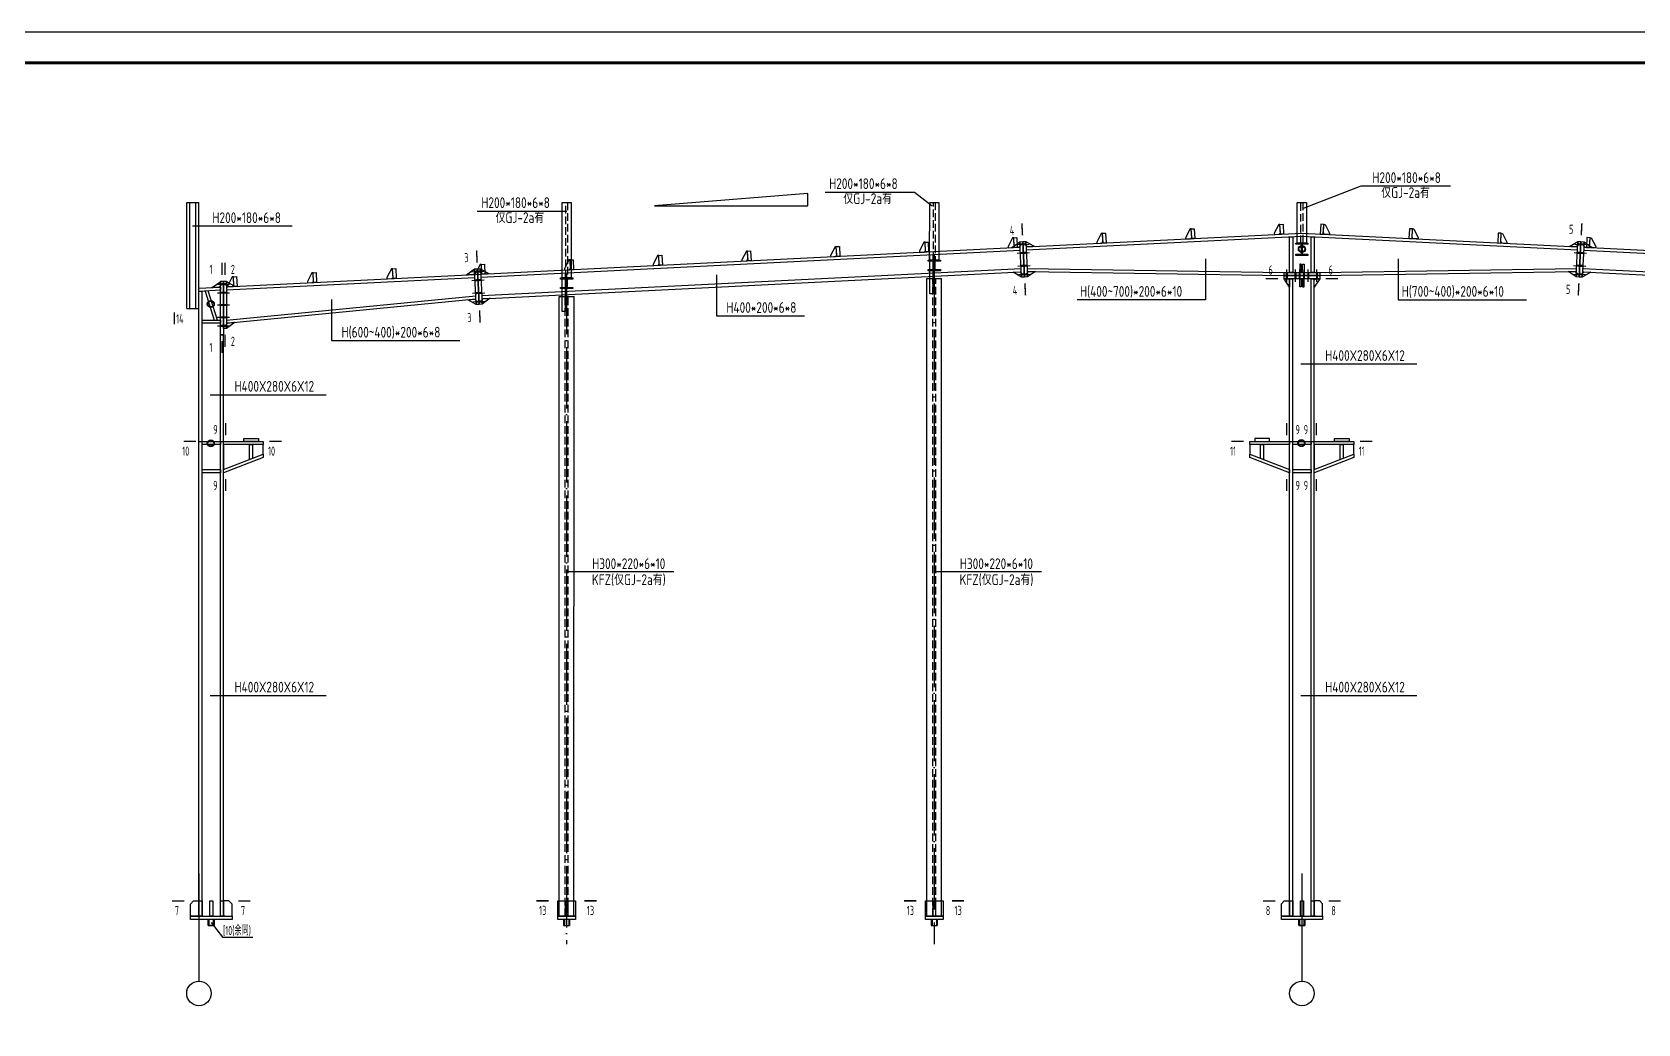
# Model space of a CAD drawing. Extents: x 8844666 to 9156203, y 1662182 to 2655606.
# Drawn here: x 8907569 to 8959981, y 1689208 to 1721582 of the extents above; entities that cross this region are included whole.
import ezdxf

# ---------------------------------------------------------------- set-up
doc = ezdxf.new("R2010")
doc.units = 0
doc.header["$LTSCALE"] = 1000
doc.header["$MEASUREMENT"] = 0
doc.linetypes.add('DASH', pattern=[0.35, 0.25, -0.1])
doc.linetypes.add('DOTE', pattern=[2.42, 2, -0.2, 0.02, -0.2])
for name, color, linetype in [('10', 7, 'CONTINUOUS'), ('114', 2, 'CONTINUOUS'), ('116', 1, 'CONTINUOUS'), ('12', 142, 'CONTINUOUS'), ('14', 142, 'CONTINUOUS'), ('DOTE', 8, 'DOTE'), ('PUB_DIM', 3, 'CONTINUOUS'), ('PUB_TITLE', 4, 'CONTINUOUS'), ('字符串标注', 6, 'CONTINUOUS'), ('层10', 7, 'CONTINUOUS'), ('层116', 1, 'CONTINUOUS'), ('柱子', 142, 'CONTINUOUS'), ('标注文字', 3, 'CONTINUOUS')]:
    doc.layers.add(name, color=color, linetype=linetype)
doc.styles.add('TSSD_REIN', font='atssdeng.shx', dxfattribs={"width": 0.7, "bigfont": 'atssdchn.shx'})

msp = doc.modelspace()

# ---------------------------------------------------------------- linework, layer by layer
at = {"layer": '10', "color": 6, "elevation": -193.1}
msp.add_lwpolyline([(8927888.5, 1715909), (8932888.5, 1715909), (8932888.5, 1716309)], close=True, dxfattribs=at)
at = {"layer": '10', "const_width": 45}
for points in [[(8924031.4, 1693225.7), (8924431.4, 1693225.7)], [(8925990.7, 1693225.7), (8925590.7, 1693225.7)], [(8936031.4, 1693225.7), (8936431.4, 1693225.7)], [(8937990.7, 1693225.7), (8937590.7, 1693225.7)]]:
    msp.add_lwpolyline(points, dxfattribs=at)
at = {"layer": '114'}
for p, q in [((8939710.4, 1714644.7), (8940109.9, 1714664.6)), ((8957919.2, 1714664.6), (8958318.7, 1714644.7)), ((8939724.4, 1714365), (8940123.9, 1714385)), ((8939745.4, 1713945.5), (8940144.9, 1713965.5)), ((8957884.2, 1713965.7), (8958283.7, 1713945.8)), ((8957905.2, 1714385), (8958304.7, 1714365)), ((8913614.6, 1713354.8), (8914014.6, 1713354.8)), ((8921910.2, 1713754.7), (8922309.7, 1713774.6)), ((8921924.2, 1713475), (8922323.7, 1713495)), ((8939759.4, 1713665.9), (8940158.9, 1713685.9)), ((8948524.6, 1713432.3), (8948524.6, 1713832.3)), ((8948804.6, 1713432.3), (8948804.6, 1713832.3)), ((8948944.6, 1713432.3), (8948944.6, 1713832.3)), ((8949084.6, 1713432.3), (8949084.6, 1713832.3)), ((8949224.6, 1713432.3), (8949224.6, 1713832.3)), ((8949504.6, 1713432.3), (8949504.6, 1713832.3)), ((8957870.2, 1713685.9), (8958269.7, 1713665.9)), ((8913614.6, 1713074.6), (8914014.6, 1713074.6)), ((8921945.1, 1713055.6), (8922344.6, 1713075.6)), ((8913614.6, 1712674.6), (8914014.6, 1712674.6)), ((8921959.1, 1712775.9), (8922358.6, 1712795.8)), ((8913614.6, 1712274.3), (8914014.6, 1712274.3)), ((8913614.6, 1711993.8), (8914014.6, 1711993.8))]:
    msp.add_line(p, q, dxfattribs=at)
at = {"layer": '114', "color": 1, "const_width": 70}
for points in [[(8939810.3, 1714649.7), (8940010.1, 1714659.6)], [(8939824.3, 1714370), (8940024, 1714380)], [(8958005.1, 1714380), (8958204.8, 1714370)], [(8958019.1, 1714659.6), (8958218.8, 1714649.6)], [(8939845.3, 1713950.5), (8940045, 1713960.5)], [(8957984.1, 1713960.7), (8958183.9, 1713950.7)], [(8913714.6, 1713354.8), (8913914.6, 1713354.8)], [(8922010.1, 1713759.6), (8922209.8, 1713769.6)], [(8922024.1, 1713480), (8922223.8, 1713490)], [(8939859.3, 1713670.9), (8940059, 1713680.9)], [(8948524.6, 1713532.3), (8948524.6, 1713732.3)], [(8948804.6, 1713532.3), (8948804.6, 1713732.3)], [(8948944.6, 1713532.3), (8948944.6, 1713732.3)], [(8949084.6, 1713532.3), (8949084.6, 1713732.3)], [(8949224.6, 1713532.3), (8949224.6, 1713732.3)], [(8949504.6, 1713532.3), (8949504.6, 1713732.3)], [(8957970.1, 1713680.9), (8958169.9, 1713670.9)], [(8913714.6, 1713074.6), (8913914.6, 1713074.6)], [(8922045, 1713060.6), (8922244.8, 1713070.6)], [(8913714.6, 1712674.6), (8913914.6, 1712674.6)], [(8913714.6, 1712274.3), (8913914.6, 1712274.3)], [(8922059, 1712780.9), (8922258.8, 1712790.9)], [(8913714.6, 1711993.8), (8913914.6, 1711993.8)]]:
    msp.add_lwpolyline(points, dxfattribs=at)
at = {"layer": '116'}
for points in [[(8924914.6, 1692619.8), (8924914.6, 1692419.8)], [(8924914.6, 1692419.8), (8925114.6, 1692419.8)], [(8924944.6, 1692619.8), (8924944.6, 1692419.8)], [(8925084.6, 1692619.8), (8925084.6, 1692419.8)], [(8925114.6, 1692619.8), (8925114.6, 1692419.8)], [(8936914.6, 1692619.8), (8936914.6, 1692419.8)], [(8936914.6, 1692419.8), (8937114.6, 1692419.8)], [(8936944.6, 1692619.8), (8936944.6, 1692419.8)], [(8937084.6, 1692619.8), (8937084.6, 1692419.8)], [(8937114.6, 1692619.8), (8937114.6, 1692419.8)]]:
    msp.add_lwpolyline(points, dxfattribs=at)
at = {"layer": '12'}
for points in [[(8942320.9, 1714725.1), (8942322.9, 1714685.2), (8942482.7, 1714693.2), (8942520.7, 1714735.1), (8942506.7, 1715014.8), (8942466.7, 1715012.8), (8942320.9, 1714725.1)], [(8942506.7, 1715014.8), (8942606.6, 1715019.8)], [(8942522.7, 1714695.2), (8942506.7, 1715014.8)], [(8942606.6, 1715019.8), (8942622.5, 1714700.2)], [(8945217.3, 1714869.9), (8945219.3, 1714830), (8945379.1, 1714838), (8945417.1, 1714879.9), (8945403.1, 1715159.6), (8945363.1, 1715157.6), (8945217.3, 1714869.9)], [(8945403.1, 1715159.6), (8945502.9, 1715164.6)], [(8945419.1, 1714840), (8945403.1, 1715159.6)], [(8945502.9, 1715164.6), (8945518.9, 1714845)], [(8948113.7, 1715014.8), (8948115.7, 1714974.8), (8948275.5, 1714982.8), (8948313.4, 1715024.7), (8948299.5, 1715304.4), (8948259.5, 1715302.4), (8948113.7, 1715014.8)], [(8948299.5, 1715304.4), (8948399.3, 1715309.4)], [(8948315.4, 1714984.8), (8948299.5, 1715304.4)], [(8948415.3, 1714989.8), (8948315.4, 1714984.8)], [(8948399.3, 1715309.4), (8948415.3, 1714989.8)], [(8949629.8, 1715309.4), (8949613.8, 1714989.8)], [(8949613.8, 1714989.8), (8949713.7, 1714984.8)], [(8949729.7, 1715304.4), (8949629.8, 1715309.4)], [(8949713.7, 1714984.8), (8949729.7, 1715304.4)], [(8949915.4, 1715014.8), (8949913.4, 1714974.8), (8949753.6, 1714982.8), (8949715.7, 1715024.7), (8949729.7, 1715304.4), (8949769.6, 1715302.4), (8949915.4, 1715014.8)], [(8952526.2, 1715164.6), (8952510.2, 1714845)], [(8952626, 1715159.6), (8952526.2, 1715164.6)], [(8952610.1, 1714840), (8952626, 1715159.6)], [(8952811.8, 1714869.9), (8952809.8, 1714830), (8952650, 1714838), (8952612.1, 1714879.9), (8952626, 1715159.6), (8952666, 1715157.6), (8952811.8, 1714869.9)], [(8955422.6, 1715019.8), (8955406.6, 1714700.1)], [(8955522.4, 1715014.8), (8955422.6, 1715019.8)], [(8955506.4, 1714695.2), (8955522.4, 1715014.8)], [(8955708.2, 1714725.1), (8955706.2, 1714685.2), (8955546.4, 1714693.2), (8955508.4, 1714735.1), (8955522.4, 1715014.8), (8955562.4, 1715012.8), (8955708.2, 1714725.1)], [(8930735.4, 1714145.8), (8930737.4, 1714105.9), (8930897.2, 1714113.9), (8930935.1, 1714155.8), (8930921.2, 1714435.5), (8930881.2, 1714433.5), (8930735.4, 1714145.8)], [(8930921.2, 1714435.5), (8931021, 1714440.5)], [(8930937.1, 1714115.9), (8930921.2, 1714435.5)], [(8931021, 1714440.5), (8931037, 1714120.9)], [(8933631.8, 1714290.7), (8933633.8, 1714250.7), (8933793.6, 1714258.7), (8933831.5, 1714300.7), (8933817.5, 1714580.3), (8933777.6, 1714578.3), (8933631.8, 1714290.7)], [(8933817.5, 1714580.3), (8933917.4, 1714585.3)], [(8933833.5, 1714260.7), (8933817.5, 1714580.3)], [(8933917.4, 1714585.3), (8933933.4, 1714265.7)], [(8936528.2, 1714435.5), (8936530.2, 1714395.5), (8936690, 1714403.5), (8936727.9, 1714445.5), (8936713.9, 1714725.1), (8936674, 1714723.1), (8936528.2, 1714435.5)], [(8936713.9, 1714725.1), (8936813.8, 1714730.1)], [(8936729.9, 1714405.5), (8936713.9, 1714725.1)], [(8936829.8, 1714410.5), (8936729.9, 1714405.5)], [(8936813.8, 1714730.1), (8936829.8, 1714410.5)], [(8939424.5, 1714580.3), (8939426.5, 1714540.4), (8939586.3, 1714548.3), (8939624.3, 1714590.3), (8939610.3, 1714869.9), (8939570.4, 1714867.9), (8939424.5, 1714580.3)], [(8939610.3, 1714869.9), (8939710.2, 1714874.9)], [(8939626.3, 1714550.3), (8939610.3, 1714869.9)], [(8939726.2, 1714555.3), (8939626.3, 1714550.3)], [(8939710.2, 1714874.9), (8939726.2, 1714555.3)], [(8942622.5, 1714700.2), (8942522.7, 1714695.2)], [(8945518.9, 1714845), (8945419.1, 1714840)], [(8952510.2, 1714845), (8952610.1, 1714840)], [(8955406.6, 1714700.1), (8955506.4, 1714695.2)], [(8958318.9, 1714874.9), (8958303, 1714555.3)], [(8958303, 1714555.3), (8958402.8, 1714550.3)], [(8958418.8, 1714869.9), (8958318.9, 1714874.9)], [(8958402.8, 1714550.3), (8958418.8, 1714869.9)], [(8958604.6, 1714580.3), (8958602.6, 1714540.4), (8958442.8, 1714548.3), (8958404.8, 1714590.3), (8958418.8, 1714869.9), (8958458.8, 1714867.9), (8958604.6, 1714580.3)], [(8922046.3, 1713711.4), (8922048.2, 1713671.4), (8922208.1, 1713679.4), (8922246, 1713721.4), (8922232, 1714001), (8922192.1, 1713999), (8922046.3, 1713711.4)], [(8922232, 1714001), (8922331.9, 1714006)], [(8922248, 1713681.4), (8922232, 1714001)], [(8922331.9, 1714006), (8922347.9, 1713686.4)], [(8924942.6, 1713856.2), (8924944.6, 1713816.3), (8925104.4, 1713824.2), (8925142.4, 1713866.2), (8925128.4, 1714145.8), (8925088.5, 1714143.8), (8924942.6, 1713856.2)], [(8925128.4, 1714145.8), (8925228.3, 1714150.8)], [(8925144.4, 1713826.2), (8925128.4, 1714145.8)], [(8925228.3, 1714150.8), (8925244.3, 1713831.2)], [(8927839, 1714001), (8927841, 1713961.1), (8928000.8, 1713969.1), (8928038.8, 1714011), (8928024.8, 1714290.7), (8927984.8, 1714288.7), (8927839, 1714001)], [(8928024.8, 1714290.7), (8928124.7, 1714295.7)], [(8928040.8, 1713971.1), (8928024.8, 1714290.7)], [(8928140.6, 1713976.1), (8928040.8, 1713971.1)], [(8928124.7, 1714295.7), (8928140.6, 1713976.1)], [(8931037, 1714120.9), (8930937.1, 1714115.9)], [(8933933.4, 1714265.7), (8933833.5, 1714260.7)], [(8913956.4, 1713306.9), (8913958.4, 1713266.9), (8914118.2, 1713274.9), (8914156.1, 1713316.9), (8914142.1, 1713596.5), (8914102.2, 1713594.5), (8913956.4, 1713306.9)], [(8914142.1, 1713596.5), (8914242, 1713601.5)], [(8914158.1, 1713276.9), (8914142.1, 1713596.5)], [(8914242, 1713601.5), (8914258, 1713281.9)], [(8916553.1, 1713436.7), (8916555.1, 1713396.8), (8916714.9, 1713404.8), (8916752.9, 1713446.7), (8916738.9, 1713726.4), (8916698.9, 1713724.4), (8916553.1, 1713436.7)], [(8916738.9, 1713726.4), (8916838.8, 1713731.4)], [(8916754.9, 1713406.8), (8916738.9, 1713726.4)], [(8916854.7, 1713411.8), (8916754.9, 1713406.8)], [(8916838.8, 1713731.4), (8916854.7, 1713411.8)], [(8919149.9, 1713566.6), (8919151.9, 1713526.6), (8919311.7, 1713534.6), (8919349.6, 1713576.6), (8919335.6, 1713856.2), (8919295.7, 1713854.2), (8919149.9, 1713566.6)], [(8919335.6, 1713856.2), (8919435.5, 1713861.2)], [(8919351.6, 1713536.6), (8919335.6, 1713856.2)], [(8919451.5, 1713541.6), (8919351.6, 1713536.6)], [(8919435.5, 1713861.2), (8919451.5, 1713541.6)], [(8922347.9, 1713686.4), (8922248, 1713681.4)], [(8925244.3, 1713831.2), (8925144.4, 1713826.2)], [(8914258, 1713281.9), (8914158.1, 1713276.9)]]:
    msp.add_lwpolyline(points, dxfattribs=at)
at = {"layer": '14'}
for p, q in [((8924728.6, 1692719.8), (8924728.6, 1693219.8)), ((8924728.6, 1693219.8), (8924964.6, 1693219.8)), ((8924964.6, 1693219.8), (8924964.6, 1692719.8)), ((8925064.6, 1692719.8), (8925064.6, 1693219.8)), ((8925064.6, 1693219.8), (8925300.6, 1693219.8)), ((8925300.6, 1693219.8), (8925300.6, 1692719.8)), ((8936728.6, 1692719.8), (8936728.6, 1693219.8)), ((8936728.6, 1693219.8), (8936964.6, 1693219.8)), ((8936964.6, 1693219.8), (8936964.6, 1692719.8)), ((8937064.6, 1692719.8), (8937064.6, 1693219.8)), ((8937064.6, 1693219.8), (8937300.6, 1693219.8)), ((8937300.6, 1693219.8), (8937300.6, 1692719.8)), ((8924728.6, 1692619.8), (8924728.6, 1692719.8)), ((8924964.6, 1692719.8), (8924728.6, 1692719.8)), ((8924728.6, 1692719.8), (8925300.6, 1692719.8)), ((8925300.6, 1692619.8), (8924728.6, 1692619.8)), ((8925300.6, 1692719.8), (8925064.6, 1692719.8)), ((8925300.6, 1692719.8), (8925300.6, 1692619.8)), ((8936728.6, 1692619.8), (8936728.6, 1692719.8)), ((8936964.6, 1692719.8), (8936728.6, 1692719.8)), ((8936728.6, 1692719.8), (8937300.6, 1692719.8)), ((8937300.6, 1692619.8), (8936728.6, 1692619.8)), ((8937300.6, 1692719.8), (8937064.6, 1692719.8)), ((8937300.6, 1692719.8), (8937300.6, 1692619.8))]:
    msp.add_line(p, q, dxfattribs=at)
for points in [[(8939545.1, 1714546.3), (8939805.8, 1714739.5)], [(8939774.9, 1714557.8), (8939545.1, 1714546.3)], [(8939812.8, 1714599.7), (8939774.9, 1714557.8)], [(8939805.8, 1714739.5), (8939905.7, 1714744.5)], [(8939863.7, 1713581), (8939805.8, 1714739.5)], [(8939805.8, 1714739.5), (8939812.8, 1714599.7)], [(8939905.7, 1714744.5), (8940005.6, 1714749.5)], [(8939905.7, 1714744.5), (8939963.6, 1713586)], [(8939963.6, 1713586), (8939905.7, 1714744.5)], [(8940005.6, 1714749.5), (8940063.5, 1713591)], [(8940012.6, 1714609.7), (8940005.6, 1714749.5)], [(8940005.6, 1714749.5), (8940284.2, 1714583.2)], [(8940054.5, 1714571.8), (8940012.6, 1714609.7)], [(8940284.2, 1714583.2), (8940054.5, 1714571.8)], [(8948614.6, 1714899.6), (8948714.6, 1714904.6)], [(8948614.6, 1713732.3), (8948614.6, 1714899.6)], [(8948714.6, 1714904.6), (8948714.6, 1713732.3)], [(8949314.6, 1713732.3), (8949314.6, 1714904.6)], [(8949314.6, 1714904.6), (8949414.6, 1714899.6)], [(8949414.6, 1714899.6), (8949414.6, 1713732.3)], [(8957744.9, 1714583.2), (8958023.5, 1714749.5)], [(8957974.6, 1714571.7), (8957744.9, 1714583.2)], [(8957965.5, 1713589), (8958023.5, 1714749.5)], [(8958016.6, 1714609.7), (8957974.6, 1714571.7)], [(8958023.5, 1714749.5), (8958016.6, 1714609.7)], [(8958023.5, 1714749.5), (8958123.4, 1714744.5)], [(8958123.4, 1714744.5), (8958065.4, 1713584)], [(8958065.4, 1713584), (8958123.4, 1714744.5)], [(8958123.4, 1714744.5), (8958223.3, 1714739.5)], [(8958223.3, 1714739.5), (8958165.3, 1713579)], [(8958216.3, 1714599.7), (8958223.3, 1714739.5)], [(8958254.3, 1714557.8), (8958216.3, 1714599.7)], [(8958223.3, 1714739.5), (8958484, 1714546.3)], [(8958484, 1714546.3), (8958254.3, 1714557.8)], [(8948994.6, 1714002.3), (8948944.6, 1714002.3)], [(8948944.6, 1714002.3), (8948944.6, 1713732.3)], [(8948994.6, 1713732.3), (8948994.6, 1714002.3)], [(8949034.6, 1713732.3), (8949034.6, 1714002.3)], [(8949034.6, 1714002.3), (8949084.6, 1714002.3)], [(8949084.6, 1714002.3), (8949084.6, 1713732.3)], [(8913434.9, 1713240.8), (8913714.6, 1713434.8)], [(8913714.6, 1711703.8), (8913714.6, 1713451)], [(8913714.6, 1713451), (8913814.6, 1713451)], [(8913714.6, 1713434.8), (8913714.6, 1713294.8)], [(8913814.6, 1713451), (8913814.6, 1711703.8)], [(8913814.6, 1711903.8), (8913814.6, 1713451)], [(8913814.6, 1713451), (8913914.6, 1713451)], [(8913914.6, 1713451), (8913914.6, 1711903.8)], [(8913914.6, 1713304.8), (8913914.6, 1713444.8)], [(8913914.6, 1713444.8), (8914194.2, 1713278.7)], [(8921744.9, 1713656.3), (8922005.6, 1713849.5)], [(8921974.6, 1713667.8), (8921744.9, 1713656.3)], [(8922012.6, 1713709.7), (8921974.6, 1713667.8)], [(8922005.6, 1713849.5), (8922105.4, 1713854.5)], [(8922063.5, 1712691), (8922005.6, 1713849.5)], [(8922005.6, 1713849.5), (8922012.6, 1713709.7)], [(8922105.4, 1713854.5), (8922205.3, 1713859.5)], [(8922105.4, 1713854.5), (8922163.4, 1712696)], [(8922163.4, 1712696), (8922105.4, 1713854.5)], [(8922205.3, 1713859.5), (8922263.3, 1712701)], [(8922212.3, 1713719.7), (8922205.3, 1713859.5)], [(8922205.3, 1713859.5), (8922484, 1713693.2)], [(8922254.3, 1713681.7), (8922212.3, 1713719.7)], [(8922484, 1713693.2), (8922254.3, 1713681.7)], [(8939585.1, 1713747.3), (8939814.8, 1713758.8)], [(8939863.7, 1713581), (8939585.1, 1713747.3)], [(8939814.8, 1713758.8), (8939856.8, 1713720.8)], [(8939856.8, 1713720.8), (8939863.7, 1713581)], [(8939963.6, 1713586), (8939863.7, 1713581)], [(8940063.5, 1713591), (8939963.6, 1713586)], [(8940056.5, 1713730.8), (8940094.5, 1713770.1)], [(8940063.5, 1713591), (8940056.5, 1713730.8)], [(8940324.5, 1713766.3), (8940063.5, 1713591)], [(8940094.5, 1713770.1), (8940324.5, 1713766.3)], [(8948434.6, 1713732.3), (8949594.6, 1713732.3)], [(8948434.6, 1713632.3), (8948434.6, 1713732.3)], [(8949594.6, 1713632.3), (8948434.6, 1713632.3)], [(8948434.6, 1713632.3), (8949594.6, 1713632.3)], [(8948434.6, 1713532.3), (8948434.6, 1713632.3)], [(8949594.6, 1713532.3), (8948434.6, 1713532.3)], [(8948614.6, 1713252.3), (8948434.6, 1713532.3)], [(8948434.6, 1713532.3), (8948574.6, 1713532.3)], [(8948574.6, 1713532.3), (8948614.6, 1713492.3)], [(8948714.6, 1713732.3), (8948614.6, 1713732.3)], [(8948614.6, 1713492.3), (8948614.6, 1713252.3)], [(8948944.6, 1713732.3), (8948994.6, 1713732.3)], [(8948944.6, 1713262.3), (8948944.6, 1713532.3)], [(8948944.6, 1713532.3), (8948994.6, 1713532.3)], [(8948994.6, 1713532.3), (8948994.6, 1713262.3)], [(8949084.6, 1713732.3), (8949034.6, 1713732.3)], [(8949034.6, 1713532.3), (8949034.6, 1713262.3)], [(8949084.6, 1713532.3), (8949034.6, 1713532.3)], [(8949084.6, 1713262.3), (8949084.6, 1713532.3)], [(8949414.6, 1713732.3), (8949314.6, 1713732.3)], [(8949594.6, 1713532.3), (8949414.6, 1713252.3)], [(8949414.6, 1713492.3), (8949454.6, 1713532.3)], [(8949414.6, 1713252.3), (8949414.6, 1713492.3)], [(8949454.6, 1713532.3), (8949594.6, 1713532.3)], [(8949594.6, 1713732.3), (8949594.6, 1713632.3)], [(8949594.6, 1713632.3), (8949594.6, 1713532.3)], [(8957704.6, 1713766.3), (8957934.6, 1713770.1)], [(8957965.6, 1713591), (8957704.6, 1713766.3)], [(8957934.6, 1713770.1), (8957972.6, 1713730.8)], [(8958065.4, 1713584), (8957965.5, 1713589)], [(8957972.6, 1713730.8), (8957965.6, 1713591)], [(8958165.3, 1713579), (8958065.4, 1713584)], [(8958444, 1713747.3), (8958165.4, 1713581)], [(8958165.4, 1713581), (8958172.4, 1713720.8)], [(8958172.4, 1713720.8), (8958214.3, 1713758.8)], [(8958214.3, 1713758.8), (8958444, 1713747.3)], [(8913014.6, 1713219.8), (8913714.6, 1713254.8)], [(8913014.6, 1713119.6), (8913014.6, 1713219.8)], [(8913714.6, 1713154.6), (8913014.6, 1713119.6)], [(8913314.3, 1713134.6), (8913214.4, 1713129.6)], [(8913214.4, 1713129.6), (8913514.6, 1712184)], [(8913614.6, 1712184), (8913314.3, 1713134.6)], [(8913674.6, 1713252.8), (8913434.9, 1713240.8)], [(8913714.6, 1713294.8), (8913674.6, 1713252.8)], [(8913714.6, 1713254.8), (8913714.6, 1713154.6)], [(8913954.5, 1713266.8), (8913914.6, 1713304.8)], [(8914194.2, 1713278.7), (8913954.5, 1713266.8)], [(8921785.8, 1712844.8), (8922014.7, 1712866.9)], [(8922063.5, 1712691), (8921785.8, 1712844.8)], [(8922014.7, 1712866.9), (8922056.5, 1712830.8)], [(8922056.5, 1712830.8), (8922063.5, 1712691)], [(8922256.3, 1712840.8), (8922294.2, 1712882.7)], [(8922263.3, 1712701), (8922256.3, 1712840.8)], [(8922523.9, 1712894.2), (8922263.3, 1712701)], [(8922294.2, 1712882.7), (8922523.9, 1712894.2)], [(8948994.6, 1713262.3), (8948944.6, 1713262.3)], [(8949034.6, 1713262.3), (8949084.6, 1713262.3)], [(8922163.4, 1712696), (8922063.5, 1712691)], [(8922263.3, 1712701), (8922163.4, 1712696)], [(8913114.6, 1712184), (8913714.6, 1712184)], [(8913114.6, 1712084), (8913114.6, 1712184)], [(8913714.6, 1712084), (8913114.6, 1712084)], [(8913514.6, 1712184), (8913614.6, 1712184)], [(8913714.6, 1712184), (8913714.6, 1712084)], [(8913914.6, 1711903.8), (8913814.6, 1711903.8)], [(8914193.3, 1712110.7), (8913914.6, 1711903.8)], [(8913914.6, 1712043.8), (8913954.4, 1712087.6)], [(8913914.6, 1711903.8), (8913914.6, 1712043.8)], [(8913954.4, 1712087.6), (8914193.3, 1712110.7)], [(8913814.6, 1711703.8), (8913714.6, 1711703.8)], [(8913114.6, 1708219.8), (8913714.6, 1708219.8)], [(8913114.6, 1708119.8), (8913114.6, 1708219.8)], [(8913714.6, 1708119.8), (8913114.6, 1708119.8)], [(8913714.6, 1708219.8), (8913714.6, 1708119.8)], [(8913814.6, 1708219.8), (8915114.6, 1708219.8)], [(8913814.6, 1708119.8), (8913814.6, 1708219.8)], [(8915114.6, 1708119.8), (8913814.6, 1708119.8)], [(8913814.6, 1708119.8), (8913814.6, 1707299.8)], [(8915114.6, 1708119.8), (8913814.6, 1708119.8)], [(8914474.6, 1708319.8), (8914954.6, 1708319.8)], [(8914474.6, 1708219.8), (8914474.6, 1708319.8)], [(8914954.6, 1708219.8), (8914474.6, 1708219.8)], [(8914664.6, 1707626.7), (8914664.6, 1708119.8)], [(8914664.6, 1708119.8), (8914764.6, 1708119.8)], [(8914764.6, 1708119.8), (8914764.6, 1707665.1)], [(8914954.6, 1708319.8), (8914954.6, 1708219.8)], [(8915114.6, 1708219.8), (8915114.6, 1708119.8)], [(8915114.6, 1707799.8), (8915114.6, 1708119.8)], [(8947314.6, 1708219.8), (8948614.6, 1708219.8)], [(8947314.6, 1708119.8), (8947314.6, 1708219.8)], [(8948614.6, 1708119.8), (8947314.6, 1708119.8)], [(8947314.6, 1708119.8), (8947314.6, 1707799.8)], [(8948614.6, 1708119.8), (8947314.6, 1708119.8)], [(8947954.6, 1708319.8), (8947474.6, 1708319.8)], [(8947474.6, 1708319.8), (8947474.6, 1708219.8)], [(8947474.6, 1708219.8), (8947954.6, 1708219.8)], [(8947664.6, 1707665.1), (8947664.6, 1708119.8)], [(8947664.6, 1708119.8), (8947764.6, 1708119.8)], [(8947764.6, 1708119.8), (8947764.6, 1707626.7)], [(8947954.6, 1708219.8), (8947954.6, 1708319.8)], [(8948614.6, 1708219.8), (8948614.6, 1708119.8)], [(8948614.6, 1707299.8), (8948614.6, 1708119.8)], [(8948714.6, 1708219.8), (8949314.6, 1708219.8)], [(8948714.6, 1708119.8), (8948714.6, 1708219.8)], [(8949314.6, 1708119.8), (8948714.6, 1708119.8)], [(8949314.6, 1708219.8), (8949314.6, 1708119.8)], [(8949414.6, 1708219.8), (8950714.6, 1708219.8)], [(8949414.6, 1708119.8), (8949414.6, 1708219.8)], [(8950714.6, 1708119.8), (8949414.6, 1708119.8)], [(8949414.6, 1708119.8), (8949414.6, 1707299.8)], [(8950714.6, 1708119.8), (8949414.6, 1708119.8)], [(8950074.6, 1708319.8), (8950554.6, 1708319.8)], [(8950074.6, 1708219.8), (8950074.6, 1708319.8)], [(8950554.6, 1708219.8), (8950074.6, 1708219.8)], [(8950264.6, 1707626.7), (8950264.6, 1708119.8)], [(8950264.6, 1708119.8), (8950364.6, 1708119.8)], [(8950364.6, 1708119.8), (8950364.6, 1707665.1)], [(8950554.6, 1708319.8), (8950554.6, 1708219.8)], [(8950714.6, 1708219.8), (8950714.6, 1708119.8)], [(8950714.6, 1707799.8), (8950714.6, 1708119.8)], [(8913814.6, 1707299.8), (8915114.6, 1707799.8)], [(8913814.6, 1707299.8), (8915114.6, 1707799.8)], [(8915114.6, 1707699.8), (8913814.6, 1707199.8)], [(8914764.6, 1707665.1), (8914664.6, 1707626.7)], [(8915114.6, 1707799.8), (8915114.6, 1707699.8)], [(8947314.6, 1707799.8), (8948614.6, 1707299.8)], [(8947314.6, 1707799.8), (8948614.6, 1707299.8)], [(8947314.6, 1707699.8), (8947314.6, 1707799.8)], [(8948614.6, 1707199.8), (8947314.6, 1707699.8)], [(8947764.6, 1707626.7), (8947664.6, 1707665.1)], [(8949414.6, 1707299.8), (8950714.6, 1707799.8)], [(8949414.6, 1707299.8), (8950714.6, 1707799.8)], [(8950714.6, 1707699.8), (8949414.6, 1707199.8)], [(8950364.6, 1707665.1), (8950264.6, 1707626.7)], [(8950714.6, 1707799.8), (8950714.6, 1707699.8)], [(8913114.6, 1707299.8), (8913714.6, 1707299.8)], [(8913114.6, 1707199.8), (8913114.6, 1707299.8)], [(8913714.6, 1707199.8), (8913114.6, 1707199.8)], [(8913714.6, 1707299.8), (8913714.6, 1707199.8)], [(8913814.6, 1707199.8), (8913814.6, 1707299.8)], [(8948614.6, 1707299.8), (8948614.6, 1707199.8)], [(8948714.6, 1707299.8), (8949314.6, 1707299.8)], [(8948714.6, 1707199.8), (8948714.6, 1707299.8)], [(8949314.6, 1707199.8), (8948714.6, 1707199.8)], [(8949314.6, 1707299.8), (8949314.6, 1707199.8)], [(8949414.6, 1707199.8), (8949414.6, 1707299.8)], [(8912734.6, 1693119.8), (8912834.6, 1693219.8)], [(8912734.6, 1692719.8), (8912734.6, 1693119.8)], [(8912834.6, 1693219.8), (8913014.6, 1693219.8)], [(8913014.6, 1693219.8), (8913014.6, 1692759.8)], [(8913014.6, 1692719.8), (8913014.6, 1693219.8)], [(8913014.6, 1693219.8), (8913114.6, 1693219.8)], [(8913114.6, 1693219.8), (8913114.6, 1692719.8)], [(8913364.6, 1692719.8), (8913364.6, 1693219.8)], [(8913364.6, 1693219.8), (8913464.6, 1693219.8)], [(8913464.6, 1693219.8), (8913464.6, 1692719.8)], [(8913714.6, 1692719.8), (8913714.6, 1693219.8)], [(8913714.6, 1693219.8), (8913814.6, 1693219.8)], [(8913814.6, 1693219.8), (8913814.6, 1692759.8)], [(8913994.6, 1693219.8), (8913814.6, 1693219.8)], [(8913814.6, 1693219.8), (8913814.6, 1692719.8)], [(8914094.6, 1693119.8), (8913994.6, 1693219.8)], [(8914094.6, 1692719.8), (8914094.6, 1693119.8)], [(8948344.6, 1693129.8), (8948434.6, 1693219.8)], [(8948344.6, 1692719.8), (8948344.6, 1693129.8)], [(8948434.6, 1693219.8), (8948614.6, 1693219.8)], [(8948614.6, 1693219.8), (8948614.6, 1692759.8)], [(8948614.6, 1692719.8), (8948614.6, 1693219.8)], [(8948614.6, 1693219.8), (8948714.6, 1693219.8)], [(8948714.6, 1693219.8), (8948714.6, 1692719.8)], [(8948964.6, 1692719.8), (8948964.6, 1693219.8)], [(8948964.6, 1693219.8), (8949064.6, 1693219.8)], [(8949064.6, 1693219.8), (8949064.6, 1692719.8)], [(8949314.6, 1692719.8), (8949314.6, 1693219.8)], [(8949314.6, 1693219.8), (8949414.6, 1693219.8)], [(8949414.6, 1693219.8), (8949414.6, 1692759.8)], [(8949594.6, 1693219.8), (8949414.6, 1693219.8)], [(8949414.6, 1693219.8), (8949414.6, 1692719.8)], [(8949684.6, 1693129.8), (8949594.6, 1693219.8)], [(8949684.6, 1692719.8), (8949684.6, 1693129.8)], [(8912734.6, 1692619.8), (8912734.6, 1692719.8)], [(8912734.6, 1692719.8), (8914094.6, 1692719.8)], [(8912974.6, 1692719.8), (8912734.6, 1692719.8)], [(8914094.6, 1692619.8), (8912734.6, 1692619.8)], [(8913014.6, 1692759.8), (8912974.6, 1692719.8)], [(8913114.6, 1692719.8), (8913014.6, 1692719.8)], [(8913464.6, 1692719.8), (8913364.6, 1692719.8)], [(8913814.6, 1692719.8), (8913714.6, 1692719.8)], [(8913814.6, 1692759.8), (8913854.6, 1692719.8)], [(8913854.6, 1692719.8), (8914094.6, 1692719.8)], [(8914094.6, 1692719.8), (8914094.6, 1692619.8)], [(8948344.6, 1692619.8), (8948344.6, 1692719.8)], [(8948344.6, 1692719.8), (8949684.6, 1692719.8)], [(8948574.6, 1692719.8), (8948344.6, 1692719.8)], [(8949684.6, 1692619.8), (8948344.6, 1692619.8)], [(8948614.6, 1692759.8), (8948574.6, 1692719.8)], [(8948714.6, 1692719.8), (8948614.6, 1692719.8)], [(8949064.6, 1692719.8), (8948964.6, 1692719.8)], [(8949414.6, 1692719.8), (8949314.6, 1692719.8)], [(8949414.6, 1692759.8), (8949454.6, 1692719.8)], [(8949454.6, 1692719.8), (8949684.6, 1692719.8)], [(8949684.6, 1692719.8), (8949684.6, 1692619.8)]]:
    msp.add_lwpolyline(points, dxfattribs=at)
for centre, radius in [((8949013.9, 1714499.2), 114), ((8949013.9, 1714499.2), 94), ((8913401.9, 1712707.5), 114), ((8913401.9, 1712707.5), 94), ((8913401.9, 1708160.6), 114), ((8913401.9, 1708160.6), 94), ((8948999.4, 1708165.4), 114), ((8948999.4, 1708165.4), 94)]:
    msp.add_circle(centre, radius, dxfattribs=at)
at = {"layer": 'DOTE'}
for points in [[(8937014.9, 1714299.4), (8937014.6, 1691813.6)], [(8925014.9, 1713719.3), (8925014.6, 1691814.8)]]:
    msp.add_lwpolyline(points, dxfattribs=at)
at = {"layer": 'PUB_DIM'}
for p, q in [((8913014.6, 1694119.8), (8913014.6, 1690602.4)), ((8949014.6, 1694119.8), (8949014.6, 1690602.4))]:
    msp.add_line(p, q, dxfattribs=at)
for centre in [(8913014.6, 1690202.4), (8949014.6, 1690202.4)]:
    msp.add_circle(centre, 400, dxfattribs=at)
at = {"layer": 'PUB_TITLE'}
msp.add_lwpolyline([(8903902.8, 1662181.8), (9009002.8, 1662181.8), (9009002.8, 1721581.8), (8903902.8, 1721581.8)], close=True, dxfattribs=at)
at = {"layer": 'PUB_TITLE', "const_width": 100}
msp.add_lwpolyline([(8906402.8, 1663181.8), (9008002.8, 1663181.8), (9008002.8, 1720581.8), (8906402.8, 1720581.8)], close=True, dxfattribs=at)
at = {"layer": '字符串标注'}
for p, q in [((8913417.9, 1692518.2), (8913781.9, 1692034.6)), ((8913781.9, 1692034.6), (8914773.8, 1692034.6))]:
    msp.add_line(p, q, dxfattribs=at)
at = {"layer": '层10', "const_width": 45}
for points in [[(8939875.7, 1715343.8), (8939895.7, 1714944.3)], [(8958153.4, 1715343.8), (8958133.4, 1714944.3)], [(8922075.5, 1714453.8), (8922095.5, 1714054.3)], [(8913764.6, 1714051), (8913764.6, 1713651)], [(8913864.6, 1714051), (8913864.6, 1713651)], [(8939993.6, 1712986.7), (8939973.6, 1713386.2)], [(8947834.6, 1713532.3), (8948234.6, 1713532.3)], [(8950194.6, 1713532.3), (8949794.6, 1713532.3)], [(8958035.4, 1712984.7), (8958055.4, 1713384.2)], [(8912214.6, 1712039.8), (8912214.6, 1712439.8)], [(8912214.6, 1712039.8), (8912214.6, 1712439.8)], [(8922193.3, 1712096.7), (8922173.4, 1712496.2)], [(8913764.6, 1711103.8), (8913764.6, 1711503.8)], [(8913864.6, 1711303.8), (8913864.6, 1711703.8)], [(8913889.1, 1708819.8), (8913889.1, 1708419.8)], [(8948515.6, 1708819.8), (8948515.6, 1708419.8)], [(8949483.7, 1708819.8), (8949483.7, 1708419.8)], [(8912514.6, 1708219.8), (8912914.6, 1708219.8)], [(8915714.6, 1708219.8), (8915314.6, 1708219.8)], [(8946714.6, 1708219.8), (8947114.6, 1708219.8)], [(8951314.6, 1708219.8), (8950914.6, 1708219.8)], [(8913889.1, 1706599.8), (8913889.1, 1706999.8)], [(8948515.6, 1706599.8), (8948515.6, 1706999.8)], [(8949483.7, 1706599.8), (8949483.7, 1706999.8)], [(8912134.6, 1693219.8), (8912534.6, 1693219.8)], [(8914694.6, 1693219.8), (8914294.6, 1693219.8)], [(8947744.6, 1693219.8), (8948144.6, 1693219.8)], [(8950284.6, 1693219.8), (8949884.6, 1693219.8)]]:
    msp.add_lwpolyline(points, dxfattribs=at)
at = {"layer": '层116', "const_width": 45}
for points in [[(8913314.6, 1692619.8), (8913314.6, 1692419.8)], [(8913314.6, 1692419.8), (8913514.6, 1692419.8)], [(8913344.6, 1692619.8), (8913344.6, 1692419.8)], [(8913484.6, 1692619.8), (8913484.6, 1692419.8)], [(8913514.6, 1692619.8), (8913514.6, 1692419.8)], [(8948914.6, 1692619.8), (8948914.6, 1692419.8)], [(8948914.6, 1692419.8), (8949114.6, 1692419.8)], [(8948944.6, 1692619.8), (8948944.6, 1692419.8)], [(8949084.6, 1692619.8), (8949084.6, 1692419.8)], [(8949114.6, 1692619.8), (8949114.6, 1692419.8)]]:
    msp.add_lwpolyline(points, dxfattribs=at)
at = {"layer": '柱子'}
for p, q in [((8936774.6, 1692719.8, -200), (8936776.2, 1713538.4, -200)), ((8936776.2, 1713538.4, -200), (8937256.2, 1713538.4, -200)), ((8937254.6, 1692719.8, -200), (8937256.2, 1713538.4, -200)), ((8924774.6, 1692719.8, -200), (8924776.2, 1712957.1, -200)), ((8924776.2, 1712957.1, -200), (8925256.2, 1712957.1, -200)), ((8925254.6, 1692719.8, -200), (8925256.2, 1712957.1, -200))]:
    msp.add_line(p, q, dxfattribs=at)
at = {"layer": '柱子', "linetype": 'DASH'}
for p, q in [((8936964.6, 1692719.8, -200), (8936966.2, 1713538.4, -200)), ((8937064.6, 1692719.8, -200), (8937066.2, 1713538.4, -200)), ((8924964.6, 1692719.8, -200), (8924966.2, 1712957.1, -200)), ((8925064.6, 1692719.8, -200), (8925066.2, 1712957.1, -200))]:
    msp.add_line(p, q, dxfattribs=at)
at = {"layer": '柱子'}
for points in [[(8912614.6, 1712555.7), (8912614.6, 1716019.8)], [(8912614.6, 1716019.8), (8912714.6, 1716019.8)], [(8912614.6, 1716019.8), (8913014.6, 1716019.8)], [(8912714.6, 1712555.7), (8912714.6, 1716019.8)], [(8912914.6, 1712555.7), (8912914.6, 1716019.8)], [(8912914.6, 1716019.8), (8913014.6, 1716019.8)], [(8913014.6, 1712555.7), (8913014.6, 1716019.8)], [(8925165.2, 1716019.8), (8925164.9, 1713560.4), (8924864.9, 1713560.4), (8924865.2, 1716019.8), (8925165.2, 1716019.8), (8925165.2, 1716019.8), (8925165.2, 1716019.8)], [(8937165.2, 1716019.8), (8937164.9, 1714141.7), (8936864.9, 1714141.7), (8936865.2, 1716019.8), (8937165.2, 1716019.8), (8937165.2, 1716019.8), (8937165.2, 1716019.8)], [(8949162.7, 1714838.2), (8949162.5, 1714694.6), (8948862.5, 1714694.6), (8948862.7, 1716019.8), (8949162.7, 1716019.8), (8949162.7, 1714838.2), (8949162.7, 1714838.2)], [(8940014.6, 1714569.8), (8949014.6, 1715019.8)], [(8949014.6, 1715019.8), (8958014.6, 1714569.8)], [(8922214.3, 1713679.7), (8939814.8, 1714559.8)], [(8922219.3, 1713579.9), (8939819.8, 1714459.9)], [(8940019.6, 1714469.9), (8949014.5, 1714919.6)], [(8949014.5, 1714919.6), (8958009.6, 1714469.9)], [(8958209.3, 1714459.9), (8975809.8, 1713579.9)], [(8958214.3, 1714559.8), (8975814.8, 1713679.7)], [(8913914.6, 1713264.8), (8922014.6, 1713669.8)], [(8913914.6, 1713164.6), (8922019.6, 1713569.9)], [(8922249.3, 1712980.6), (8939849.8, 1713860.6)], [(8922254.3, 1712880.7), (8939854.8, 1713760.8)], [(8940049.5, 1713870.8), (8948434.6, 1713732.3)], [(8940054.5, 1713770.8), (8948434.6, 1713632.3)], [(8948614.6, 1708219.8), (8948614.6, 1713532.3)], [(8948614.6, 1713532.3), (8948714.6, 1713532.3)], [(8948714.6, 1708219.8), (8948714.6, 1713532.3)], [(8949314.6, 1708219.8), (8949314.6, 1713532.3)], [(8949314.6, 1713532.3), (8949414.6, 1713532.3)], [(8949414.6, 1708219.8), (8949414.6, 1713532.3)], [(8949594.6, 1713732.3), (8957979.6, 1713870.8)], [(8949594.6, 1713632.2), (8957974.6, 1713770.8)], [(8958174.4, 1713760.8), (8975774.9, 1712880.7)], [(8958179.4, 1713860.6), (8975779.9, 1712980.6)], [(8913014.6, 1713119.6), (8913114.6, 1713124.6)], [(8913014.6, 1708219.8), (8913014.6, 1713119.6)], [(8913114.6, 1708219.8), (8913114.6, 1713124.6)], [(8913914.6, 1712184.3), (8922049.5, 1712970.7)], [(8913914.6, 1712083.8), (8922054.5, 1712870.8)], [(8912614.6, 1712555.7), (8913014.6, 1712555.7)], [(8913714.6, 1708219.8), (8913714.6, 1711703.8)], [(8913714.6, 1711703.8), (8913814.6, 1711703.8)], [(8913814.6, 1708219.8), (8913814.6, 1711703.8)], [(8913014.6, 1692719.8), (8913014.6, 1708219.8)], [(8913014.6, 1708219.8), (8913114.6, 1708219.8)], [(8913114.6, 1692719.8), (8913114.6, 1708219.8)], [(8913114.6, 1708219.8), (8913714.6, 1708219.8)], [(8913714.6, 1692719.8), (8913714.6, 1708219.8)], [(8913714.6, 1708219.8), (8913814.6, 1708219.8)], [(8913814.6, 1692719.8), (8913814.6, 1708219.8)], [(8948614.6, 1692719.8), (8948614.6, 1708219.8)], [(8948614.6, 1708219.8), (8948714.6, 1708219.8)], [(8948714.6, 1692719.8), (8948714.6, 1708219.8)], [(8948714.6, 1708219.8), (8949314.6, 1708219.8)], [(8949314.6, 1692719.8), (8949314.6, 1708219.8)], [(8949314.6, 1708219.8), (8949414.6, 1708219.8)], [(8949414.6, 1692719.8), (8949414.6, 1708219.8)]]:
    msp.add_lwpolyline(points, dxfattribs=at)
at = {"layer": '柱子', "linetype": 'DASH'}
for points in [[(8925045.2, 1716019.8), (8925044.9, 1713560.4), (8924984.9, 1713560.4), (8924985.2, 1716019.8)], [(8937045.2, 1716019.8), (8937044.9, 1714141.7), (8936984.9, 1714141.7), (8936985.2, 1716019.8)], [(8949042.7, 1716019.8), (8949042.5, 1714694.6), (8948982.5, 1714694.6), (8948982.7, 1716019.8)]]:
    msp.add_lwpolyline(points, close=True, dxfattribs=at)
at = {"layer": '柱子'}
for points in [[(8948812.5, 1714694.6), (8949212.5, 1714694.6), (8949212.5, 1714654.6), (8949028.5, 1714654.6), (8949028.5, 1714334.6), (8949212.5, 1714334.6), (8949212.5, 1714294.6), (8948812.5, 1714294.6), (8948812.5, 1714334.6), (8948996.5, 1714334.6), (8948996.5, 1714654.6), (8948812.5, 1714654.6)], [(8936814.9, 1714141.7), (8937214.9, 1714141.7), (8937214.9, 1714101.7), (8937030.9, 1714101.7), (8937030.9, 1713831.7), (8937214.9, 1713831.7), (8937214.9, 1713791.7), (8936814.9, 1713791.7), (8936814.9, 1713831.7), (8936998.9, 1713831.7), (8936998.9, 1714101.7), (8936814.9, 1714101.7)], [(8924814.9, 1713560.4), (8925214.9, 1713560.4), (8925214.9, 1713520.4), (8925030.9, 1713520.4), (8925030.9, 1713250.4), (8925214.9, 1713250.4), (8925214.9, 1713210.4), (8924814.9, 1713210.4), (8924814.9, 1713250.4), (8924998.9, 1713250.4), (8924998.9, 1713520.4), (8924814.9, 1713520.4)]]:
    msp.add_lwpolyline(points, close=True, dxfattribs=at)
at = {"layer": '柱子', "elevation": -200}
for points in [[(8936966.1, 1714317.2), (8936966.1, 1713038.5), (8936866.1, 1713038.5), (8936866.1, 1714312.2)], [(8924966.1, 1713717.2), (8924966.1, 1712457.2), (8924866.1, 1712457.2), (8924866.1, 1713712.2)]]:
    msp.add_lwpolyline(points, dxfattribs=at)
at = {"layer": '标注文字', "linetype": 'ByBlock'}
for p, q in [((8950937.8, 1716557.5), (8949054.9, 1715828.8)), ((8953863.1, 1716557.5), (8950937.8, 1716557.5)), ((8933449, 1716360.2), (8936374.3, 1716360.2)), ((8936374.3, 1716360.2), (8936946, 1715913)), ((8922096.7, 1715740.5), (8925022, 1715740.5)), ((8916056.7, 1715249.3), (8912799.2, 1715249.3))]:
    msp.add_line(p, q, dxfattribs=at)
at = {"layer": '标注文字'}
for p, q in [((8948976.6, 1710750.9, 200), (8952769.9, 1710750.9, 200)), ((8913376.6, 1709745.7, 200), (8917169.9, 1709745.7, 200)), ((8925014.7, 1703979.5), (8928513, 1703979.5)), ((8937014.7, 1703979.5), (8940513, 1703979.5)), ((8913376.6, 1699927.8, 200), (8917169.9, 1699927.8, 200)), ((8948976.6, 1699927.8, 200), (8952769.9, 1699927.8, 200))]:
    msp.add_line(p, q, dxfattribs=at)
at = {"layer": '标注文字', "elevation": 200}
for points in [[(8945866.8, 1714181.9), (8945866.8, 1712842.7), (8941683.1, 1712842.7)], [(8952162.2, 1714181.9), (8952162.2, 1712842.7), (8956345.9, 1712842.7)], [(8929903, 1713657.6), (8929903, 1712318.4), (8932778.5, 1712318.4)], [(8917342.2, 1712852), (8917342.2, 1711512.8), (8921526, 1711512.8)]]:
    msp.add_lwpolyline(points, dxfattribs=at)

# ---------------------------------------------------------------- texts
at = {"layer": '10', "style": 'TSSD_REIN', "width": 0.7}
for p in [(8924113.9, 1692761.2), (8925673.2, 1692761.2), (8936113.9, 1692761.2), (8937673.2, 1692761.2)]:
    msp.add_text('13', height=300, dxfattribs=at).set_placement(p)
at = {"layer": '字符串标注', "style": 'TSSD_REIN', "width": 0.6}
msp.add_text('[10(余同)', height=300, dxfattribs=at).set_placement((8913799.4, 1692104.6))
at = {"layer": '层10', "style": 'TSSD_REIN', "width": 0.6}
for s, rotation, p in [('4', 2.86361, (8939486.5, 1714959.4)), ('5', 357.13824, (8957727.7, 1715000.1)), ('3', 2.86358, (8921686.2, 1714069.4)), ('4', 2.86176, (8939584.3, 1713001.8)), ('5', 357.13824, (8957629.7, 1713040.6)), ('3', 2.86174, (8921784.1, 1712111.8))]:
    msp.add_text(s, height=300, rotation=rotation, dxfattribs=at).set_placement(p)
for s, p in [('1', (8913356.6, 1713686.5)), ('2', (8914056.6, 1713686.5)), ('6', (8947926.6, 1713667.8)), ('6', (8949886.6, 1713667.8)), ('14', (8912271.6, 1712075.3)), ('14', (8912271.6, 1712075.3)), ('1', (8913356.6, 1711139.3)), ('2', (8914056.6, 1711339.3)), ('9', (8913481.1, 1708455.3)), ('9', (8948806.6, 1708455.3)), ('9', (8949075.7, 1708455.3)), ('10', (8912471.6, 1707755.3)), ('10', (8915271.6, 1707755.3)), ('11', (8946671.6, 1707755.3)), ('11', (8950871.6, 1707755.3)), ('9', (8913481.1, 1706635.3)), ('9', (8948806.6, 1706635.3)), ('9', (8949075.7, 1706635.3)), ('7', (8912226.6, 1692755.3)), ('7', (8914386.6, 1692755.3)), ('8', (8947836.6, 1692755.3)), ('8', (8949976.6, 1692755.3))]:
    msp.add_text(s, height=300, dxfattribs=at).set_placement(p)
at = {"layer": '标注文字', "linetype": 'ByBlock', "style": 'TSSD_REIN', "width": 0.8}
for s, p in [('H200*180*6*8', (8933584.6, 1716459.1, 502)), ('H200*180*6*8', (8951315.2, 1716656.3, 502)), ('仅GJ-2a有', (8951605, 1716170.3, 102)), ('H200*180*6*8', (8922232.3, 1715839.3, 502)), ('仅GJ-2a有', (8934048.7, 1715973.1, 102)), ('H200*180*6*8', (8913453.8, 1715348.2, 502)), ('仅GJ-2a有', (8922696.4, 1715353.3, 102)), ('H(400~700)*200*6*10', (8941771.4, 1712941.5, 702)), ('H(700~400)*200*6*10', (8952272.9, 1712941.5, 702)), ('H400*200*6*8', (8930229.2, 1712417.2, 702)), ('H(600~400)*200*6*8', (8917668.4, 1711611.6, 702)), ('H400X280X6X12', (8949776.2, 1710849.8, 702)), ('H400X280X6X12', (8914176.2, 1709844.5, 702)), ('KFZ(仅GJ-2a有)', (8925842, 1703534.7, 102)), ('H300*220*6*10', (8925849.4, 1704054.8, 102)), ('KFZ(仅GJ-2a有)', (8937841.9, 1703534.7, 102)), ('H300*220*6*10', (8937849.4, 1704054.8, 102)), ('H400X280X6X12', (8914176.2, 1700026.6, 702)), ('H400X280X6X12', (8949776.2, 1700026.6, 702))]:
    msp.add_text(s, height=350, dxfattribs=at).set_placement(p)

doc.saveas('drawing.dxf')
